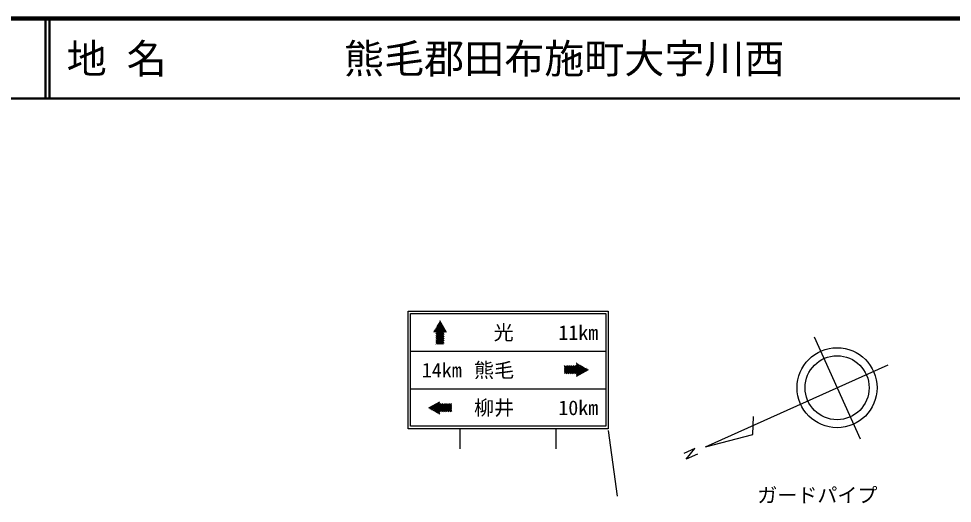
# Model space of a CAD drawing. Units: millimetres, scale not verified. Extents: x 40000 to 680000, y 20000 to 380000.
# Drawn here: x 364382 to 481000, y 319403 to 380000 of the extents above; entities that cross this region are included whole.
import ezdxf
from ezdxf.enums import TextEntityAlignment as Align

# ---------------------------------------------------------------- set-up
doc = ezdxf.new("R2010")
doc.units = ezdxf.units.MM
doc.header["$LTSCALE"] = 1000
for name, color, linetype, lineweight in [('M-BMK-SRVR', 3, 'Continuous', 25), ('M-STR-HTXT', 7, 'Continuous', 13), ('M-STR-STRC', 7, 'Continuous', 25), ('M-TTL', 2, 'Continuous', 140), ('M-TTL-LINE', 7, 'Continuous', 50)]:
    doc.layers.add(name, color=color, linetype=linetype, lineweight=lineweight)
doc.layers.add('M-TTL-TXT', color=7, linetype='Continuous')
doc.styles.add('ＭＳ ゴシック', font='')
doc.styles.get('ＭＳ ゴシック').set_extended_font_data('MS Gothic')

msp = doc.modelspace()

# ---------------------------------------------------------------- linework, layer by layer
at = {"layer": 'M-BMK-SRVR'}
for p, q in [((463736, 340239), (469476, 327470)), ((450188, 326474), (472990, 336725)), ((456071, 328022), (456163, 330256)), ((450188, 326474), (456071, 328022)), ((448856, 326275), (447446, 325632)), ((447773, 324910), (448856, 326275)), ((449180, 325543), (447773, 324910))]:
    msp.add_line(p, q, dxfattribs=at)
for radius in [5000, 4000]:
    msp.add_circle((466606, 333855), radius, dxfattribs=at)
at = {"layer": 'M-STR-STRC'}
for p, q in [((413011, 328738), (413011, 343438)), ((413011, 343438), (438011, 343438)), ((413311, 329038), (413311, 343138)), ((413311, 343138), (437711, 343138)), ((437711, 343138), (437711, 329038)), ((438011, 343438), (438011, 328738)), ((416667, 341714), (417486, 340240)), ((416741, 341848), (417486, 340508)), ((416816, 341982), (417486, 340776)), ((416890, 342115), (417628, 340788)), ((416964, 342249), (417776, 340788)), ((416221, 340911), (416289, 340788)), ((416295, 341045), (416438, 340788)), ((416370, 341178), (417420, 339288)), ((416444, 341312), (417486, 339437)), ((416486, 340702), (417271, 339288)), ((416518, 341446), (417486, 339705)), ((416593, 341580), (417486, 339972)), ((416486, 340434), (417123, 339288)), ((416486, 340166), (416974, 339288)), ((416486, 339899), (416825, 339288)), ((416486, 339631), (416676, 339288)), ((416486, 339363), (416528, 339288)), ((413311, 338438), (437711, 338438)), ((434444, 336694), (432536, 335634)), ((433984, 336588), (432536, 335783)), ((433716, 336588), (432536, 335932)), ((433448, 336588), (432536, 336080)), ((433181, 336588), (432536, 336229)), ((432913, 336588), (432536, 336378)), ((432645, 336588), (432536, 336527)), ((434577, 336620), (432719, 335588)), ((434711, 336546), (432987, 335588)), ((434845, 336471), (433255, 335588)), ((434979, 336397), (433522, 335588)), ((435113, 336322), (433790, 335588)), ((434042, 336917), (434036, 336914)), ((434176, 336843), (434036, 336765)), ((434310, 336769), (434036, 336616)), ((435247, 336248), (434036, 335575)), ((435380, 336174), (434036, 335427)), ((435514, 336099), (434036, 335278)), ((413311, 333738), (437711, 333738)), ((415598, 331325), (416986, 332096)), ((415732, 331251), (416986, 331947)), ((415866, 331176), (417146, 331888)), ((416000, 331102), (417414, 331888)), ((416134, 331028), (417681, 331888)), ((416267, 330953), (417949, 331888)), ((416401, 330879), (418217, 331888)), ((416535, 330804), (418485, 331888)), ((416669, 330730), (418486, 331739)), ((417220, 330888), (418486, 331591)), ((417488, 330888), (418486, 331442)), ((417755, 330888), (418486, 331293)), ((416803, 330656), (416986, 330757)), ((416937, 330581), (416986, 330609)), ((418023, 330888), (418486, 331145)), ((418291, 330888), (418486, 330996)), ((437711, 329038), (413311, 329038)), ((438011, 328738), (413011, 328738)), ((419511, 326238), (419511, 328738)), ((431511, 326238), (431511, 328738)), ((438032, 328521), (439128, 320304))]:
    msp.add_line(p, q, dxfattribs=at)
at = {"layer": 'M-TTL'}
msp.add_line((680000, 380000), (40000, 380000), dxfattribs=at)
at = {"layer": 'M-TTL-LINE'}
for p, q in [((367750, 380000), (367750, 370000)), ((368250, 380000), (368250, 370000)), ((40000, 370000), (680000, 370000))]:
    msp.add_line(p, q, dxfattribs=at)

# ---------------------------------------------------------------- texts
at = {"layer": 'M-STR-HTXT', "style": 'ＭＳ ゴシック'}
msp.add_text('ガードパイプ', height=1833, dxfattribs=at).set_placement((456640, 318961), align=Align.BOTTOM_LEFT)
at = {"layer": 'M-STR-STRC', "style": 'ＭＳ ゴシック'}
for s, p in [('\u3000光\u3000', (421211, 339287)), ('11km', (431786, 339287)), ('14km', (414736, 334587)), ('熊毛', (421261, 334587)), ('柳井', (421261, 329887)), ('10km', (431786, 329887))]:
    msp.add_text(s, height=1833, dxfattribs=at).set_placement(p, align=Align.BOTTOM_LEFT)
at = {"layer": 'M-TTL-TXT', "style": 'ＭＳ ゴシック'}
for s, p in [('地 名', (370380, 375000)), ('熊毛郡田布施町大字川西', (405024, 375000))]:
    msp.add_text(s, height=3666, dxfattribs=at).set_placement(p, align=Align.MIDDLE_LEFT)

doc.saveas('drawing.dxf')
